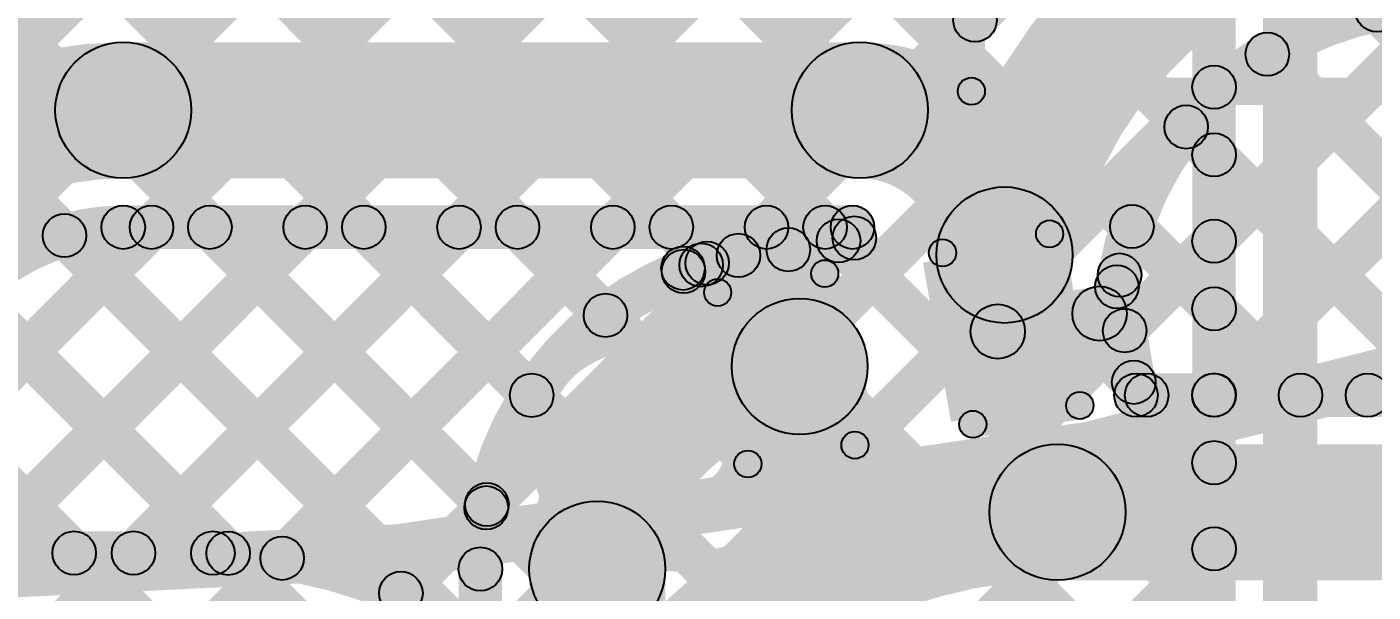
# Model space of a CAD drawing. Header units: millimetres. Extents: x -2.17 to 2.17, y -2.17 to 2.17.
# Drawn here: x 0.0596 to 0.3072, y -1.3073 to -1.2034 of the extents above; entities that cross this region are included whole.
import ezdxf

# ---------------------------------------------------------------- set-up
doc = ezdxf.new("R2010")
doc.units = ezdxf.units.MM
doc.header["$MEASUREMENT"] = 0
for name, color, linetype in [('BottomLayer', 5, 'Continuous'), ('BottomOverlay', 54, 'Continuous'), ('Mechanical2', 216, 'Continuous'), ('TopLayer', 1, 'Continuous'), ('TopOverlay', 2, 'Continuous'), ('TopPaste', 8, 'Continuous'), ('TopSolder', 216, 'Continuous')]:
    doc.layers.add(name, color=color, linetype=linetype)

# ---------------------------------------------------------------- blocks, each defined once
blk = doc.blocks.new('YS_SBZ9032C03R16_B_10')
at = {"layer": 'BottomOverlay'}
for points in [[(0.10264, 0.23514), (0.10264, 0.23014), (-0.10264, 0.23014), (-0.10264, 0.23514)], [(0.10014, 0.23264), (0.10514, 0.23264), (0.10514, 0.14772), (0.10014, 0.14772)]]:
    blk.add_hatch(color=54, dxfattribs=at).paths.add_polyline_path(points)
h = blk.add_hatch(color=54, dxfattribs=at)
edge = h.paths.add_edge_path()
edge.add_arc((0.10264, 0.23264), 0.0025, 0, 360)
h = blk.add_hatch(color=54, dxfattribs=at)
edge = h.paths.add_edge_path()
edge.add_arc((0.10264, 0.23264), 0.0025, 0, 360)
blk.add_circle((0.10264, 0.23264), 0.0025, dxfattribs=at)
blk.add_circle((0.10264, 0.23264), 0.0025, dxfattribs=at)
blk = doc.blocks.new('C__0402_361')
at = {"layer": 'TopLayer'}
for points in [[(-0.0275, -0.0125), (-0.0275, 0.0125), (-0.0095, 0.0125), (-0.0095, -0.0125)], [(0.0095, -0.0125), (0.0095, 0.0125), (0.0275, 0.0125), (0.0275, -0.0125)]]:
    blk.add_hatch(color=1, dxfattribs=at).paths.add_polyline_path(points)
at = {"layer": 'TopOverlay'}
h = blk.add_hatch(color=2, dxfattribs=at)
edge = h.paths.add_edge_path()
edge.add_arc((-0.031, 0.016), 0.0025, 0, 360)
h = blk.add_hatch(color=2, dxfattribs=at)
edge = h.paths.add_edge_path()
edge.add_arc((-0.031, 0.016), 0.0025, 0, 360)
for points in [[(-0.011, 0.0185), (-0.011, 0.0135), (-0.031, 0.0135), (-0.031, 0.0185)], [(0.031, 0.0185), (0.031, 0.0135), (0.011, 0.0135), (0.011, 0.0185)], [(-0.0285, -0.016), (-0.0335, -0.016), (-0.0335, 0.016), (-0.0285, 0.016)], [(0.0335, -0.016), (0.0285, -0.016), (0.0285, 0.016), (0.0335, 0.016)], [(-0.011, -0.0135), (-0.011, -0.0185), (-0.031, -0.0185), (-0.031, -0.0135)], [(0.031, -0.0135), (0.031, -0.0185), (0.011, -0.0185), (0.011, -0.0135)]]:
    blk.add_hatch(color=2, dxfattribs=at).paths.add_polyline_path(points)
h = blk.add_hatch(color=2, dxfattribs=at)
edge = h.paths.add_edge_path()
edge.add_arc((-0.011, 0.016), 0.0025, 0, 360)
h = blk.add_hatch(color=2, dxfattribs=at)
edge = h.paths.add_edge_path()
edge.add_arc((0.011, 0.016), 0.0025, 0, 360)
h = blk.add_hatch(color=2, dxfattribs=at)
edge = h.paths.add_edge_path()
edge.add_arc((0.031, 0.016), 0.0025, 0, 360)
h = blk.add_hatch(color=2, dxfattribs=at)
edge = h.paths.add_edge_path()
edge.add_arc((0.031, 0.016), 0.0025, 0, 360)
h = blk.add_hatch(color=2, dxfattribs=at)
edge = h.paths.add_edge_path()
edge.add_arc((-0.031, -0.016), 0.0025, 0, 360)
h = blk.add_hatch(color=2, dxfattribs=at)
edge = h.paths.add_edge_path()
edge.add_arc((-0.031, -0.016), 0.0025, 0, 360)
h = blk.add_hatch(color=2, dxfattribs=at)
edge = h.paths.add_edge_path()
edge.add_arc((-0.011, -0.016), 0.0025, 0, 360)
h = blk.add_hatch(color=2, dxfattribs=at)
edge = h.paths.add_edge_path()
edge.add_arc((0.011, -0.016), 0.0025, 0, 360)
h = blk.add_hatch(color=2, dxfattribs=at)
edge = h.paths.add_edge_path()
edge.add_arc((0.031, -0.016), 0.0025, 0, 360)
h = blk.add_hatch(color=2, dxfattribs=at)
edge = h.paths.add_edge_path()
edge.add_arc((0.031, -0.016), 0.0025, 0, 360)
at = {"layer": 'TopPaste'}
for points in [[(-0.0275, -0.0125), (-0.0275, 0.0125), (-0.0095, 0.0125), (-0.0095, -0.0125)], [(0.0095, -0.0125), (0.0095, 0.0125), (0.0275, 0.0125), (0.0275, -0.0125)]]:
    blk.add_hatch(color=8, dxfattribs=at).paths.add_polyline_path(points)
at = {"layer": 'TopSolder'}
for points in [[(-0.02986, -0.01486), (-0.02986, 0.01486), (-0.00714, 0.01486), (-0.00714, -0.01486)], [(0.00714, -0.01486), (0.00714, 0.01486), (0.02986, 0.01486), (0.02986, -0.01486)]]:
    blk.add_hatch(color=216, dxfattribs=at).paths.add_polyline_path(points)
at = {"layer": 'TopOverlay'}
for centre in [(-0.031, 0.016), (-0.031, 0.016), (-0.011, 0.016), (0.011, 0.016), (0.031, 0.016), (0.031, 0.016), (-0.031, -0.016), (-0.031, -0.016), (-0.011, -0.016), (0.011, -0.016), (0.031, -0.016), (0.031, -0.016)]:
    blk.add_circle(centre, 0.0025, dxfattribs=at)

msp = doc.modelspace()

# ---------------------------------------------------------------- hatches: boundary and pattern name
at = {"layer": 'BottomLayer'}
for points in [[(0.297, -1.38061), (0.287, -1.38061), (0.287, -0.82861), (0.297, -0.82861)], [(-0.04267, -1.34284), (-0.04833, -1.33718), (0.23367, -1.05518), (0.23933, -1.06084)], [(-0.04267, -1.37112), (-0.04833, -1.36547), (0.23367, -1.08347), (0.23933, -1.08912)], [(-0.03083, -1.09347), (-0.02517, -1.08782), (0.27983, -1.39282), (0.27417, -1.39847)], [(-0.04267, -1.31455), (-0.04833, -1.3089), (0.16422, -1.09635), (0.16988, -1.102)], [(0.00742, -1.10344), (0.01308, -1.09778), (0.28083, -1.36553), (0.27517, -1.37119)], [(0.0357, -1.10344), (0.04136, -1.09778), (0.28083, -1.33725), (0.27517, -1.34291)], [(0.09227, -1.10344), (0.09793, -1.09778), (0.28083, -1.28068), (0.27517, -1.28634)], [(0.12056, -1.10344), (0.12621, -1.09778), (0.28083, -1.2524), (0.27517, -1.25805)], [(0.14884, -1.10344), (0.1545, -1.09778), (0.28083, -1.22411), (0.27517, -1.22977)], [(0.06627, -1.10572), (0.07193, -1.10007), (0.28083, -1.30897), (0.27517, -1.31462)], [(-0.04267, -1.39941), (-0.04833, -1.39375), (0.23367, -1.11175), (0.23933, -1.11741)], [(-0.03083, -1.12176), (-0.02517, -1.1161), (0.27983, -1.4211), (0.27417, -1.42676)], [(-0.04267, -1.42769), (-0.04833, -1.42204), (0.22941, -1.1443), (0.23506, -1.14996)], [(-0.03083, -1.15004), (-0.02517, -1.14439), (0.27983, -1.44939), (0.27417, -1.45504)], [(-0.04267, -1.45598), (-0.04833, -1.45032), (0.23905, -1.16294), (0.24471, -1.1686)], [(0.282, -1.37623), (0.274, -1.37623), (0.274, -1.16193), (0.282, -1.16193)], [(-0.04267, -1.48426), (-0.04833, -1.4786), (0.26285, -1.16742), (0.26851, -1.17308)], [(-0.04267, -1.51255), (-0.04833, -1.50689), (0.27517, -1.18339), (0.28083, -1.18905)], [(-0.008, -1.20115), (-0.00235, -1.1955), (0.27756, -1.4754), (0.2719, -1.48106)], [(-0.0225, -1.21494), (-0.01684, -1.20929), (0.26985, -1.49598), (0.2642, -1.50164)], [(-0.04267, -1.54083), (-0.04833, -1.53517), (0.27517, -1.21167), (0.28083, -1.21733)], [(-0.00579, -1.53223), (-0.01145, -1.52658), (0.27517, -1.23996), (0.28083, -1.24561)], [(0.02009, -1.53464), (0.01443, -1.52898), (0.27517, -1.26824), (0.28083, -1.2739)], [(0.03721, -1.5458), (0.03155, -1.54015), (0.27517, -1.29653), (0.28083, -1.30218)]]:
    msp.add_hatch(color=5, dxfattribs=at).paths.add_polyline_path(points)
h = msp.add_hatch(color=5, dxfattribs=at)
edge = h.paths.add_edge_path()
edge.add_arc((0.278, -1.2145), 0.004, 0, 360)
h = msp.add_hatch(color=5, dxfattribs=at)
edge = h.paths.add_edge_path()
edge.add_arc((0.278, -1.22694), 0.004, 0, 360)
h = msp.add_hatch(color=5, dxfattribs=at)
edge = h.paths.add_edge_path()
edge.add_arc((0.278, -1.24279), 0.004, 0, 360)
h = msp.add_hatch(color=5, dxfattribs=at)
edge = h.paths.add_edge_path()
edge.add_arc((0.278, -1.25523), 0.004, 0, 360)
h = msp.add_hatch(color=5, dxfattribs=at)
edge = h.paths.add_edge_path()
edge.add_arc((0.278, -1.27107), 0.004, 0, 360)
h = msp.add_hatch(color=5, dxfattribs=at)
edge = h.paths.add_edge_path()
edge.add_arc((0.278, -1.28351), 0.004, 0, 360)
h = msp.add_hatch(color=5, dxfattribs=at)
edge = h.paths.add_edge_path()
edge.add_arc((0.278, -1.29935), 0.004, 0, 360)
at = {"layer": 'TopLayer'}
h = msp.add_hatch(color=1, dxfattribs=at)
edge = h.paths.add_edge_path()
edge.add_arc((0.23403, -1.20216), 0.004, 0, 360)
h = msp.add_hatch(color=1, dxfattribs=at)
edge = h.paths.add_edge_path()
edge.add_arc((0.23403, -1.20216), 0.004, 0, 360)
for points in [[(0.26437, -1.26207), (0.25872, -1.25641), (0.31885, -1.19628), (0.3245, -1.20194)], [(0.28079, -1.27394), (0.27513, -1.26828), (0.34713, -1.19628), (0.35279, -1.20194)], [(0.30513, -1.20316), (0.31078, -1.1975), (0.34194, -1.22866), (0.33628, -1.23431)], [(0.28496, -1.21127), (0.29061, -1.20561), (0.34137, -1.25637), (0.33571, -1.26202)], [(0.07737, -1.23124), (0.07737, -1.20624), (0.21284, -1.20624), (0.21284, -1.23124)], [(0.27004, -1.22464), (0.2757, -1.21898), (0.325, -1.26828), (0.31934, -1.27394)], [(0.04233, -1.28612), (0.03667, -1.28047), (0.07972, -1.23742), (0.08538, -1.24307)], [(0.0538, -1.30294), (0.04814, -1.29728), (0.10801, -1.23742), (0.11366, -1.24307)], [(0.08208, -1.30294), (0.07642, -1.29728), (0.13629, -1.23742), (0.14195, -1.24307)], [(0.07737, -1.24424), (0.07737, -1.23624), (0.21149, -1.23624), (0.21149, -1.24424)], [(0.09049, -1.24307), (0.09614, -1.23742), (0.14709, -1.28836), (0.14143, -1.29402)], [(0.10941, -1.3039), (0.10375, -1.29824), (0.16458, -1.23742), (0.17023, -1.24307)], [(0.11877, -1.24307), (0.12443, -1.23742), (0.15531, -1.2683), (0.14966, -1.27396)], [(0.14705, -1.24307), (0.15271, -1.23742), (0.1689, -1.2536), (0.16324, -1.25926)], [(0.17534, -1.24307), (0.181, -1.23742), (0.18759, -1.24401), (0.18194, -1.24967)], [(0.19335, -1.24824), (0.18769, -1.24258), (0.19286, -1.23742), (0.19852, -1.24307)], [(0.20362, -1.24307), (0.20928, -1.23742), (0.21176, -1.2399), (0.20611, -1.24556)], [(0.26006, -1.24294), (0.26572, -1.23728), (0.29671, -1.26828), (0.29106, -1.27394)], [(0.30907, -1.27394), (0.30341, -1.26828), (0.33571, -1.23599), (0.34137, -1.24164)], [(0.06372, -1.24459), (0.06937, -1.23893), (0.13913, -1.30869), (0.13347, -1.31434)], [(0.20038, -1.2483), (0.19899, -1.24042), (0.21114, -1.23828), (0.21253, -1.24616)], [(0.18102, -1.25171), (0.17963, -1.24384), (0.18298, -1.24324), (0.18437, -1.25112)], [(0.04608, -1.25524), (0.05174, -1.24958), (0.09949, -1.29733), (0.09383, -1.30299)], [(0.23909, -1.26432), (0.23735, -1.25447), (0.25606, -1.25117), (0.2578, -1.26102)], [(0.25619, -1.25188), (0.26407, -1.25049), (0.26758, -1.27042), (0.2597, -1.27181)], [(0.26039, -1.27156), (0.26605, -1.2659), (0.26843, -1.26828), (0.26277, -1.27394)], [(0.26364, -1.27511), (0.26364, -1.26711), (0.32261, -1.26711), (0.32261, -1.27511)], [(0.03667, -1.27411), (0.04233, -1.26846), (0.07116, -1.29728), (0.0655, -1.30294)], [(0.24919, -1.30511), (0.24919, -1.28011), (0.32261, -1.28011), (0.32261, -1.30511)], [(0.13127, -1.31032), (0.12561, -1.30466), (0.14131, -1.28896), (0.14697, -1.29462)], [(0.0395, -1.30411), (0.0395, -1.29611), (0.09386, -1.29611), (0.09386, -1.30411)], [(0.14705, -1.31587), (0.13905, -1.31587), (0.13905, -1.30305), (0.14705, -1.30305)], [(0.17705, -1.3483), (0.15205, -1.3483), (0.15205, -1.30305), (0.17705, -1.30305)]]:
    msp.add_hatch(color=1, dxfattribs=at).paths.add_polyline_path(points)
h = msp.add_hatch(color=1, dxfattribs=at)
edge = h.paths.add_edge_path()
edge.add_arc((0.30796, -1.20033), 0.004, 0, 360)
h = msp.add_hatch(color=1, dxfattribs=at)
edge = h.paths.add_edge_path()
edge.add_arc((0.28779, -1.20844), 0.004, 0, 360)
h = msp.add_hatch(color=1, dxfattribs=at)
edge = h.paths.add_edge_path()
edge.add_arc((0.07737, -1.21874), 0.0125, 0, 360)
h = msp.add_hatch(color=1, dxfattribs=at)
edge = h.paths.add_edge_path()
edge.add_arc((0.07737, -1.21874), 0.0125, 0, 360)
h = msp.add_hatch(color=1, dxfattribs=at)
edge = h.paths.add_edge_path()
edge.add_arc((0.21284, -1.21874), 0.0125, 0, 360)
h = msp.add_hatch(color=1, dxfattribs=at)
edge = h.paths.add_edge_path()
edge.add_arc((0.21284, -1.21874), 0.0125, 0, 360)
h = msp.add_hatch(color=1, dxfattribs=at)
edge = h.paths.add_edge_path()
edge.add_arc((0.27287, -1.22181), 0.004, 0, 360)
h = msp.add_hatch(color=1, dxfattribs=at)
edge = h.paths.add_edge_path()
edge.add_arc((0.23944, -1.24534), 0.0125, 0, 360)
h = msp.add_hatch(color=1, dxfattribs=at)
edge = h.paths.add_edge_path()
edge.add_arc((0.23944, -1.24534), 0.0125, 0, 360)
h = msp.add_hatch(color=1, dxfattribs=at)
edge = h.paths.add_edge_path()
edge.add_arc((0.06655, -1.24176), 0.004, 0, 360)
h = msp.add_hatch(color=1, dxfattribs=at)
edge = h.paths.add_edge_path()
edge.add_arc((0.07737, -1.24024), 0.004, 0, 360)
h = msp.add_hatch(color=1, dxfattribs=at)
edge = h.paths.add_edge_path()
edge.add_arc((0.07737, -1.24024), 0.004, 0, 360)
h = msp.add_hatch(color=1, dxfattribs=at)
edge = h.paths.add_edge_path()
edge.add_arc((0.08255, -1.24024), 0.004, 0, 360)
h = msp.add_hatch(color=1, dxfattribs=at)
edge = h.paths.add_edge_path()
edge.add_arc((0.09331, -1.24024), 0.004, 0, 360)
h = msp.add_hatch(color=1, dxfattribs=at)
edge = h.paths.add_edge_path()
edge.add_arc((0.11084, -1.24024), 0.004, 0, 360)
h = msp.add_hatch(color=1, dxfattribs=at)
edge = h.paths.add_edge_path()
edge.add_arc((0.1216, -1.24024), 0.004, 0, 360)
h = msp.add_hatch(color=1, dxfattribs=at)
edge = h.paths.add_edge_path()
edge.add_arc((0.13912, -1.24024), 0.004, 0, 360)
h = msp.add_hatch(color=1, dxfattribs=at)
edge = h.paths.add_edge_path()
edge.add_arc((0.14988, -1.24024), 0.004, 0, 360)
h = msp.add_hatch(color=1, dxfattribs=at)
edge = h.paths.add_edge_path()
edge.add_arc((0.1674, -1.24024), 0.004, 0, 360)
h = msp.add_hatch(color=1, dxfattribs=at)
edge = h.paths.add_edge_path()
edge.add_arc((0.17817, -1.24024), 0.004, 0, 360)
h = msp.add_hatch(color=1, dxfattribs=at)
edge = h.paths.add_edge_path()
edge.add_arc((0.19569, -1.24024), 0.004, 0, 360)
h = msp.add_hatch(color=1, dxfattribs=at)
edge = h.paths.add_edge_path()
edge.add_arc((0.20645, -1.24024), 0.004, 0, 360)
h = msp.add_hatch(color=1, dxfattribs=at)
edge = h.paths.add_edge_path()
edge.add_arc((0.21149, -1.24024), 0.004, 0, 360)
h = msp.add_hatch(color=1, dxfattribs=at)
edge = h.paths.add_edge_path()
edge.add_arc((0.26289, -1.24011), 0.004, 0, 360)
h = msp.add_hatch(color=1, dxfattribs=at)
edge = h.paths.add_edge_path()
edge.add_arc((0.19969, -1.24436), 0.004, 0, 360)
h = msp.add_hatch(color=1, dxfattribs=at)
edge = h.paths.add_edge_path()
edge.add_arc((0.19969, -1.24436), 0.004, 0, 360)
h = msp.add_hatch(color=1, dxfattribs=at)
edge = h.paths.add_edge_path()
edge.add_arc((0.20894, -1.24273), 0.004, 0, 360)
h = msp.add_hatch(color=1, dxfattribs=at)
edge = h.paths.add_edge_path()
edge.add_arc((0.21183, -1.24222), 0.004, 0, 360)
h = msp.add_hatch(color=1, dxfattribs=at)
edge = h.paths.add_edge_path()
edge.add_arc((0.18476, -1.24684), 0.004, 0, 360)
h = msp.add_hatch(color=1, dxfattribs=at)
edge = h.paths.add_edge_path()
edge.add_arc((0.19052, -1.24541), 0.004, 0, 360)
h = msp.add_hatch(color=1, dxfattribs=at)
edge = h.paths.add_edge_path()
edge.add_arc((0.18032, -1.24778), 0.004, 0, 360)
h = msp.add_hatch(color=1, dxfattribs=at)
edge = h.paths.add_edge_path()
edge.add_arc((0.18042, -1.24835), 0.004, 0, 360)
h = msp.add_hatch(color=1, dxfattribs=at)
edge = h.paths.add_edge_path()
edge.add_arc((0.18042, -1.24835), 0.004, 0, 360)
h = msp.add_hatch(color=1, dxfattribs=at)
edge = h.paths.add_edge_path()
edge.add_arc((0.18367, -1.24718), 0.004, 0, 360)
h = msp.add_hatch(color=1, dxfattribs=at)
edge = h.paths.add_edge_path()
edge.add_arc((0.18367, -1.24718), 0.004, 0, 360)
h = msp.add_hatch(color=1, dxfattribs=at)
edge = h.paths.add_edge_path()
edge.add_arc((0.18367, -1.24718), 0.004, 0, 360)
h = msp.add_hatch(color=1, dxfattribs=at)
edge = h.paths.add_edge_path()
edge.add_arc((0.26062, -1.24903), 0.004, 0, 360)
h = msp.add_hatch(color=1, dxfattribs=at)
edge = h.paths.add_edge_path()
edge.add_arc((0.26013, -1.25119), 0.004, 0, 360)
h = msp.add_hatch(color=1, dxfattribs=at)
edge = h.paths.add_edge_path()
edge.add_arc((0.16607, -1.25643), 0.004, 0, 360)
h = msp.add_hatch(color=1, dxfattribs=at)
edge = h.paths.add_edge_path()
edge.add_arc((0.25693, -1.2561), 0.005, 0, 360)
h = msp.add_hatch(color=1, dxfattribs=at)
edge = h.paths.add_edge_path()
edge.add_arc((0.20178, -1.26582), 0.0125, 0, 360)
h = msp.add_hatch(color=1, dxfattribs=at)
edge = h.paths.add_edge_path()
edge.add_arc((0.23822, -1.2594), 0.005, 0, 360)
h = msp.add_hatch(color=1, dxfattribs=at)
edge = h.paths.add_edge_path()
edge.add_arc((0.26155, -1.25924), 0.004, 0, 360)
h = msp.add_hatch(color=1, dxfattribs=at)
edge = h.paths.add_edge_path()
edge.add_arc((0.26322, -1.26873), 0.004, 0, 360)
h = msp.add_hatch(color=1, dxfattribs=at)
edge = h.paths.add_edge_path()
edge.add_arc((0.15248, -1.27113), 0.004, 0, 360)
h = msp.add_hatch(color=1, dxfattribs=at)
edge = h.paths.add_edge_path()
edge.add_arc((0.26364, -1.27111), 0.004, 0, 360)
h = msp.add_hatch(color=1, dxfattribs=at)
edge = h.paths.add_edge_path()
edge.add_arc((0.26364, -1.27111), 0.004, 0, 360)
h = msp.add_hatch(color=1, dxfattribs=at)
edge = h.paths.add_edge_path()
edge.add_arc((0.2656, -1.27111), 0.004, 0, 360)
h = msp.add_hatch(color=1, dxfattribs=at)
edge = h.paths.add_edge_path()
edge.add_arc((0.27796, -1.27111), 0.004, 0, 360)
h = msp.add_hatch(color=1, dxfattribs=at)
edge = h.paths.add_edge_path()
edge.add_arc((0.29389, -1.27111), 0.004, 0, 360)
h = msp.add_hatch(color=1, dxfattribs=at)
edge = h.paths.add_edge_path()
edge.add_arc((0.30624, -1.27111), 0.004, 0, 360)
h = msp.add_hatch(color=1, dxfattribs=at)
edge = h.paths.add_edge_path()
edge.add_arc((0.24919, -1.29261), 0.0125, 0, 360)
h = msp.add_hatch(color=1, dxfattribs=at)
edge = h.paths.add_edge_path()
edge.add_arc((0.24919, -1.29261), 0.0125, 0, 360)
h = msp.add_hatch(color=1, dxfattribs=at)
edge = h.paths.add_edge_path()
edge.add_arc((0.14426, -1.29119), 0.004, 0, 360)
h = msp.add_hatch(color=1, dxfattribs=at)
edge = h.paths.add_edge_path()
edge.add_arc((0.14414, -1.29179), 0.004, 0, 360)
h = msp.add_hatch(color=1, dxfattribs=at)
edge = h.paths.add_edge_path()
edge.add_arc((0.16455, -1.30305), 0.0125, 0, 360)
h = msp.add_hatch(color=1, dxfattribs=at)
edge = h.paths.add_edge_path()
edge.add_arc((0.16455, -1.30305), 0.0125, 0, 360)
h = msp.add_hatch(color=1, dxfattribs=at)
edge = h.paths.add_edge_path()
edge.add_arc((0.06833, -1.30011), 0.004, 0, 360)
h = msp.add_hatch(color=1, dxfattribs=at)
edge = h.paths.add_edge_path()
edge.add_arc((0.07925, -1.30011), 0.004, 0, 360)
h = msp.add_hatch(color=1, dxfattribs=at)
edge = h.paths.add_edge_path()
edge.add_arc((0.09386, -1.30011), 0.004, 0, 360)
h = msp.add_hatch(color=1, dxfattribs=at)
edge = h.paths.add_edge_path()
edge.add_arc((0.09386, -1.30011), 0.004, 0, 360)
h = msp.add_hatch(color=1, dxfattribs=at)
edge = h.paths.add_edge_path()
edge.add_arc((0.09666, -1.30016), 0.004, 0, 360)
h = msp.add_hatch(color=1, dxfattribs=at)
edge = h.paths.add_edge_path()
edge.add_arc((0.10658, -1.30107), 0.004, 0, 360)
h = msp.add_hatch(color=1, dxfattribs=at)
edge = h.paths.add_edge_path()
edge.add_arc((0.14305, -1.30305), 0.004, 0, 360)
h = msp.add_hatch(color=1, dxfattribs=at)
edge = h.paths.add_edge_path()
edge.add_arc((0.14305, -1.30305), 0.004, 0, 360)
h = msp.add_hatch(color=1, dxfattribs=at)
edge = h.paths.add_edge_path()
edge.add_arc((0.12844, -1.30749), 0.004, 0, 360)

# ---------------------------------------------------------------- linework, layer by layer
at = {"layer": 'BottomLayer'}
for centre in [(0.278, -1.2145), (0.278, -1.22694), (0.278, -1.24279), (0.278, -1.25523), (0.278, -1.27107), (0.278, -1.28351), (0.278, -1.29935)]:
    msp.add_circle(centre, 0.004, dxfattribs=at)
at = {"layer": 'Mechanical2', "const_width": 0.01}
for points in [[(2.16535, 0.001, 1), (-2.16535, 0.001, 1)], [(2.08135, -0.01, 1), (-2.04935, -0.01, 1)], [(1.84055, 0.001, 1), (-1.84055, 0.001, 1)], [(1.6437, 0.001, 1), (-1.6437, 0.001, 1)], [(1.50394, 0, 1), (-1.50394, 0, 1)], [(1.30709, 0.001, 1), (-1.30709, 0.001, 1)]]:
    msp.add_lwpolyline(points, format="xyb", close=True, dxfattribs=at)
at = {"layer": 'TopLayer'}
for points, const_width in [([(0.23403, -1.20216, -0.130164), (0.27362, -1.16711)], 0.008), ([(0.23944, -1.24534, -0.364469), (0.32001, -1.17761)], 0.025), ([(0.21284, -1.19724, -0.114533), (0.23403, -1.20216)], 0.008), ([(0.26062, -1.24903, -0.364469), (0.32001, -1.19911)], 0.008), ([(0.0165, -1.27961, -0.414214), (0.07737, -1.21874)], 0.025), ([(0.21284, -1.21874, -0.414212), (0.23944, -1.24534)], 0.025), ([(0.0395, -1.26885, -0.335238), (0.07737, -1.24024)], 0.008), ([(0.18367, -1.24718, -0.06956), (0.19969, -1.24436)], 0.008), ([(0.14305, -1.30305, -0.308942), (0.18042, -1.24835)], 0.008), ([(0.18042, -1.24835, -0.014703), (0.18367, -1.24718)], 0.008), ([(0.16455, -1.30305, -0.414214), (0.20178, -1.26582)], 0.025), ([(0.16455, -1.3483, -0.299464), (0.24919, -1.29261)], 0.025), ([(0.09386, -1.30011, -0.156245), (0.14305, -1.31587)], 0.008)]:
    msp.add_lwpolyline(points, format="xyb", dxfattribs=dict(at, const_width=const_width))
for centre, radius in [((0.23403, -1.20216), 0.004), ((0.23403, -1.20216), 0.004), ((0.30796, -1.20033), 0.004), ((0.28779, -1.20844), 0.004), ((0.07737, -1.21874), 0.0125), ((0.07737, -1.21874), 0.0125), ((0.21284, -1.21874), 0.0125), ((0.21284, -1.21874), 0.0125), ((0.27287, -1.22181), 0.004), ((0.23944, -1.24534), 0.0125), ((0.23944, -1.24534), 0.0125), ((0.06655, -1.24176), 0.004), ((0.07737, -1.24024), 0.004), ((0.07737, -1.24024), 0.004), ((0.08255, -1.24024), 0.004), ((0.09331, -1.24024), 0.004), ((0.11084, -1.24024), 0.004), ((0.1216, -1.24024), 0.004), ((0.13912, -1.24024), 0.004), ((0.14988, -1.24024), 0.004), ((0.1674, -1.24024), 0.004), ((0.17817, -1.24024), 0.004), ((0.19569, -1.24024), 0.004), ((0.20645, -1.24024), 0.004), ((0.21149, -1.24024), 0.004), ((0.26289, -1.24011), 0.004), ((0.19969, -1.24436), 0.004), ((0.19969, -1.24436), 0.004), ((0.20894, -1.24273), 0.004), ((0.21183, -1.24222), 0.004), ((0.18476, -1.24684), 0.004), ((0.19052, -1.24541), 0.004), ((0.18032, -1.24778), 0.004), ((0.18042, -1.24835), 0.004), ((0.18042, -1.24835), 0.004), ((0.18367, -1.24718), 0.004), ((0.18367, -1.24718), 0.004), ((0.18367, -1.24718), 0.004), ((0.26062, -1.24903), 0.004), ((0.26013, -1.25119), 0.004), ((0.16607, -1.25643), 0.004), ((0.25693, -1.2561), 0.005), ((0.20178, -1.26582), 0.0125), ((0.23822, -1.2594), 0.005), ((0.26155, -1.25924), 0.004), ((0.26322, -1.26873), 0.004), ((0.15248, -1.27113), 0.004), ((0.26364, -1.27111), 0.004), ((0.26364, -1.27111), 0.004), ((0.2656, -1.27111), 0.004), ((0.27796, -1.27111), 0.004), ((0.29389, -1.27111), 0.004), ((0.30624, -1.27111), 0.004), ((0.24919, -1.29261), 0.0125), ((0.24919, -1.29261), 0.0125), ((0.14426, -1.29119), 0.004), ((0.14414, -1.29179), 0.004), ((0.16455, -1.30305), 0.0125), ((0.16455, -1.30305), 0.0125), ((0.06833, -1.30011), 0.004), ((0.07925, -1.30011), 0.004), ((0.09386, -1.30011), 0.004), ((0.09386, -1.30011), 0.004), ((0.09666, -1.30016), 0.004), ((0.10658, -1.30107), 0.004), ((0.14305, -1.30305), 0.004), ((0.14305, -1.30305), 0.004), ((0.12844, -1.30749), 0.004)]:
    msp.add_circle(centre, radius, dxfattribs=at)

# ---------------------------------------------------------------- block references
for name, p, rotation in [('YS_SBZ9032C03R16_B_10', (0.336, -0.98261), 180), ('C__0402_361', (0.22, -1.26261), 190)]:
    msp.add_blockref(name, p, dxfattribs=dict(rotation=rotation))

# ---------------------------------------------------------------- texts
at = {"layer": 'BottomOverlay', "text_generation_flag": 2}
msp.add_text('R31', height=0.04, rotation=90, dxfattribs=at).set_placement((0.09357, -1.11261))
at = {"layer": 'TopOverlay'}
msp.add_text('@', height=0.04, rotation=277, dxfattribs=at).set_placement((0.157, -1.25661))

doc.saveas('drawing.dxf')
